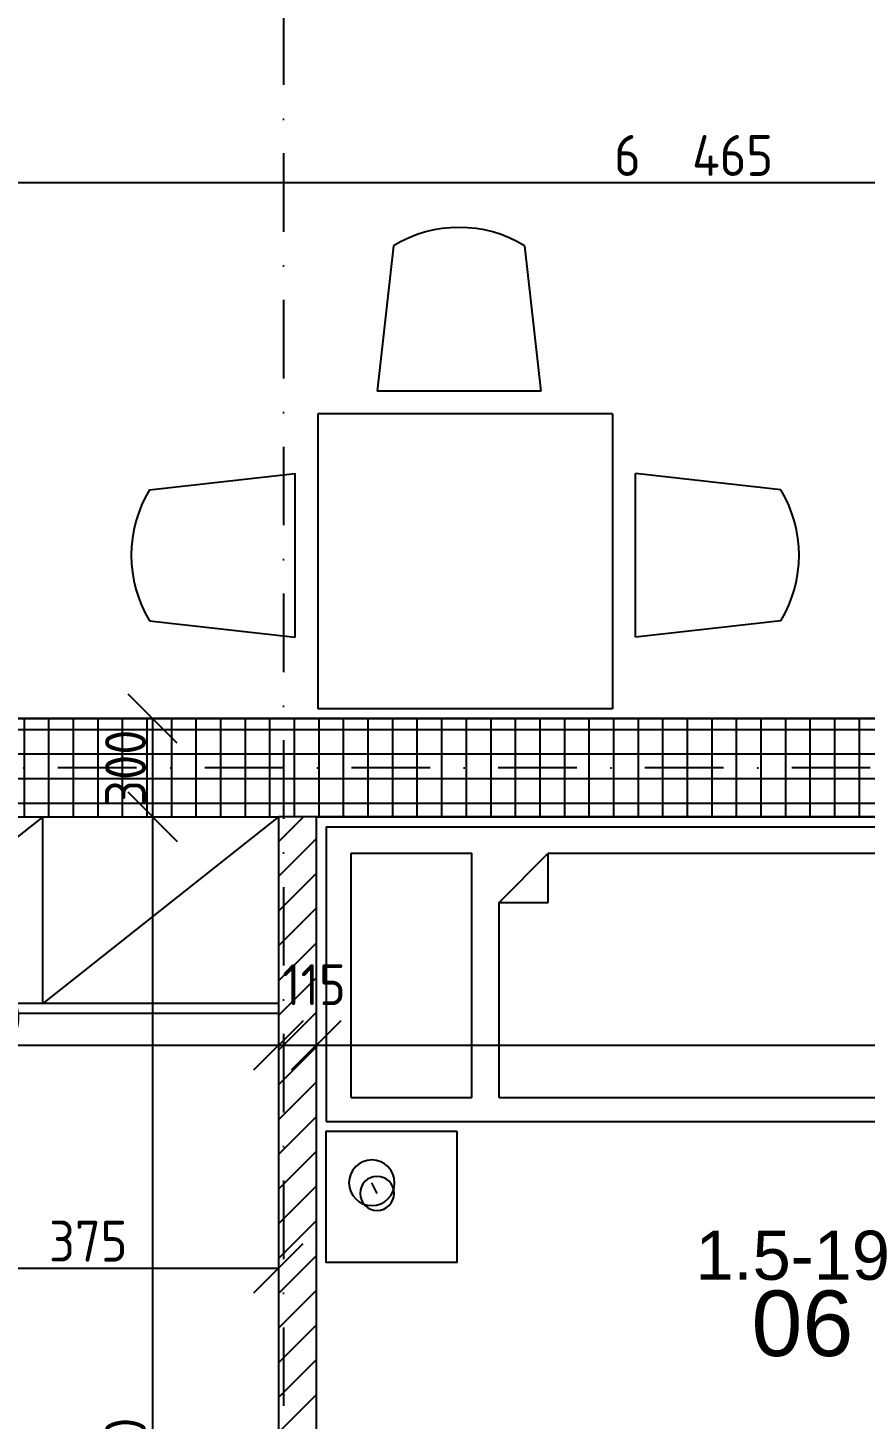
# Model space of a CAD drawing. Extents: x 4511820 to 5180432, y -1526536 to -944957.
# Drawn here: x 5150637 to 5153194, y -1301384 to -1297136 of the extents above; entities that cross this region are included whole.
import ezdxf

# ---------------------------------------------------------------- set-up
doc = ezdxf.new("R2010")
doc.units = 0
doc.header["$MEASUREMENT"] = 0
doc.linetypes.add('BODKOCIARKOVANA_3', pattern=[5.6, 3, -1.3, 0, -1.3])
doc.layers.get('0').update_dxf_attribs({"linetype": 'CONTINUOUS'})
doc.layers.get('Defpoints').update_dxf_attribs({"color": 61, "linetype": 'CONTINUOUS'})
for name, color, linetype in [('KÓTY', 4, 'CONTINUOUS'), ('MÚRY', 1, 'CONTINUOUS'), ('osi', 253, 'CONTINUOUS'), ('Plochy', 41, 'CONTINUOUS'), ('POPIS', 7, 'CONTINUOUS'), ('TENKÁ', 7, 'CONTINUOUS'), ('ZARIADENIE', 47, 'CONTINUOUS'), ('ŠRAFY', 82, 'CONTINUOUS')]:
    doc.layers.add(name, color=color, linetype=linetype)
doc.styles.add('ARIAL', font='arial.ttf')
doc.styles.add('STYLE1', font='isocp.shx')
doc.dimstyles.new('STANDARD-50', dxfattribs={"dimtxt": 125, "dimasz": 150, "dimexe": 10, "dimexo": 200, "dimgap": 20, "dimtad": 1, "dimdsep": 46, "dimlunit": 6, "dimtxsty": 'STYLE1', "dimblk1": 'OBLIQUE', "dimblk2": 'OBLIQUE', "dimsah": 1, "dimcen": 2.5, "dimse1": 1, "dimse2": 1, "dimadec": 0, "dimazin": 0, "dimtfac": 1, "dimtmove": 1, "dimatfit": 3, "dimldrblk": 'OBLIQUE', "dimfxl": 1, "dimtolj": 1, "dimtzin": 0, "dimarcsym": 0})

# ---------------------------------------------------------------- blocks, each defined once
blk = doc.blocks.new('JEDNOPOSTEL')
at = {"layer": 'ZARIADENIE', "ltscale": 0.25}
for p, q in [((4449069, -1322230.2), (4447069, -1322230.2)), ((4447069, -1323130.2), (4447069, -1322230.2)), ((4449069, -1322230.2), (4449069, -1323130.2)), ((4449069, -1323130.2), (4447069, -1323130.2)), ((4448913, -1323349.6), (4448929.1, -1323317.4))]:
    blk.add_line(p, q, dxfattribs=at)
at = {"layer": 'ZARIADENIE', "color": 76, "ltscale": 0.25}
for p, q in [((4448390.6, -1322311.3), (4447130.6, -1322311.3)), ((4447130.6, -1323056.9), (4447130.6, -1322311.3)), ((4448540.6, -1322461.3), (4448390.6, -1322311.3)), ((4448390.6, -1322461.3), (4448390.6, -1322311.3)), ((4448992.6, -1322311.3), (4448623.3, -1322311.3)), ((4448623.3, -1323056.9), (4448623.3, -1322311.3)), ((4448992.6, -1323056.9), (4448992.6, -1322311.3)), ((4448540.6, -1322461.3), (4448390.6, -1322461.3)), ((4448540.6, -1323056.9), (4448540.6, -1322461.3)), ((4448540.6, -1323056.9), (4447130.6, -1323056.9)), ((4448992.6, -1323056.9), (4448623.3, -1323056.9))]:
    blk.add_line(p, q, dxfattribs=at)
at = {"layer": 'ZARIADENIE'}
blk.add_lwpolyline([(4448669, -1323160.2), (4448669, -1323560.2), (4449069, -1323560.2), (4449069, -1323160.2)], close=True, dxfattribs=at)
at = {"layer": 'ZARIADENIE', "ltscale": 0.25}
for centre, radius in [((4448929.1, -1323317.4), 69.7), ((4448913, -1323349.6), 51.9)]:
    blk.add_circle(centre, radius, dxfattribs=at)
blk = doc.blocks.new('_OBLIQUE')
at = {"color": 0, "linetype": 'ByBlock'}
blk.add_line((-0.5, -0.5), (0.5, 0.5), dxfattribs=at)
blk = doc.blocks.new('*D25128')
at = {"layer": 'Defpoints', "color": 0}
for p in [(5149437.5, -1297608.5), (5155902.5, -1297608.5), (5155902.5, -1297608.5)]:
    blk.add_point(p, dxfattribs=at)
at = {"layer": 'KÓTY', "color": 0, "lineweight": -2}
blk.add_line((5149437.5, -1297608.5), (5155902.5, -1297608.5), dxfattribs=at)
at = {"layer": 'KÓTY', "color": 0, "linetype": 'ByBlock', "lineweight": -2, "xscale": 150, "yscale": 150, "zscale": 150, "rotation": 180}
blk.add_blockref('_OBLIQUE', (5149437.5, -1297608.5), dxfattribs=at)
at = {"layer": 'KÓTY', "color": 0, "linetype": 'ByBlock', "lineweight": -2, "xscale": 150, "yscale": 150, "zscale": 150}
blk.add_blockref('_OBLIQUE', (5155902.5, -1297608.5), dxfattribs=at)
at = {"layer": 'KÓTY', "color": 0, "insert": (5152670, -1297526), "char_height": 125, "attachment_point": 5, "style": 'STYLE1'}
blk.add_mtext('\\A1;6ﾠ465', dxfattribs=at)
blk = doc.blocks.new('*D25507')
at = {"layer": 'Defpoints', "color": 0}
for p in [(5151402.5, -1300242.5), (5149392.5, -1300314), (5151402.5, -1300314)]:
    blk.add_point(p, dxfattribs=at)
at = {"layer": 'KÓTY', "color": 0, "lineweight": -2}
blk.add_line((5149392.5, -1300242.5), (5151402.5, -1300242.5), dxfattribs=at)
at = {"layer": 'KÓTY', "color": 0, "linetype": 'ByBlock', "lineweight": -2, "xscale": 150, "yscale": 150, "zscale": 150, "rotation": 180}
blk.add_blockref('_OBLIQUE', (5149392.5, -1300242.5), dxfattribs=at)
at = {"layer": 'KÓTY', "color": 0, "linetype": 'ByBlock', "lineweight": -2, "xscale": 150, "yscale": 150, "zscale": 150}
blk.add_blockref('_OBLIQUE', (5151402.5, -1300242.5), dxfattribs=at)
at = {"layer": 'KÓTY', "color": 0, "insert": (5150397.5, -1300160), "char_height": 125, "attachment_point": 5, "style": 'STYLE1'}
blk.add_mtext('\\A1;2ﾠ010', dxfattribs=at)
blk = doc.blocks.new('*D25508')
at = {"layer": 'Defpoints', "color": 0}
for p in [(5151517.5, -1300242.5), (5151402.5, -1300314), (5151517.5, -1300314)]:
    blk.add_point(p, dxfattribs=at)
at = {"layer": 'KÓTY', "color": 0, "lineweight": -2}
blk.add_line((5151402.5, -1300242.5), (5151517.5, -1300242.5), dxfattribs=at)
at = {"layer": 'KÓTY', "color": 0, "linetype": 'ByBlock', "lineweight": -2, "xscale": 150, "yscale": 150, "zscale": 150, "rotation": 180}
blk.add_blockref('_OBLIQUE', (5151402.5, -1300242.5), dxfattribs=at)
at = {"layer": 'KÓTY', "color": 0, "linetype": 'ByBlock', "lineweight": -2, "xscale": 150, "yscale": 150, "zscale": 150}
blk.add_blockref('_OBLIQUE', (5151517.5, -1300242.5), dxfattribs=at)
at = {"layer": 'KÓTY', "color": 0, "insert": (5151510.8, -1300057.5), "char_height": 125, "attachment_point": 5, "style": 'STYLE1'}
blk.add_mtext('\\A1;115', dxfattribs=at)
blk = doc.blocks.new('*D25509')
at = {"layer": 'Defpoints', "color": 0}
for p in [(5155902.5, -1300195.2), (5155902.5, -1300242.5), (5151517.5, -1300314)]:
    blk.add_point(p, dxfattribs=at)
at = {"layer": 'KÓTY', "color": 0, "lineweight": -2}
blk.add_line((5151517.5, -1300242.5), (5155902.5, -1300242.5), dxfattribs=at)
at = {"layer": 'KÓTY', "color": 0, "linetype": 'ByBlock', "lineweight": -2, "xscale": 150, "yscale": 150, "zscale": 150, "rotation": 180}
blk.add_blockref('_OBLIQUE', (5151517.5, -1300242.5), dxfattribs=at)
at = {"layer": 'KÓTY', "color": 0, "linetype": 'ByBlock', "lineweight": -2, "xscale": 150, "yscale": 150, "zscale": 150}
blk.add_blockref('_OBLIQUE', (5155902.5, -1300242.5), dxfattribs=at)
at = {"layer": 'KÓTY', "color": 0, "insert": (5153710, -1300160), "char_height": 125, "attachment_point": 5, "style": 'STYLE1'}
blk.add_mtext('\\A1;4ﾠ385', dxfattribs=at)
blk = doc.blocks.new('*D25528')
at = {"layer": 'Defpoints', "color": 0}
for p in [(5151018, -1299245.2), (5151018, -1299545.2), (5151018, -1299545.2)]:
    blk.add_point(p, dxfattribs=at)
at = {"layer": 'KÓTY', "color": 0, "lineweight": -2}
blk.add_line((5151018, -1299245.2), (5151018, -1299545.2), dxfattribs=at)
at = {"layer": 'KÓTY', "color": 0, "linetype": 'ByBlock', "lineweight": -2, "xscale": 150, "yscale": 150, "zscale": 150}
for p, rotation in [((5151018, -1299245.2), 90), ((5151018, -1299545.2), 270)]:
    blk.add_blockref('_OBLIQUE', p, dxfattribs=dict(at, rotation=rotation))
at = {"layer": 'KÓTY', "color": 0, "insert": (5150935.5, -1299395.2), "char_height": 125, "attachment_point": 5, "rotation": 90, "style": 'STYLE1'}
blk.add_mtext('\\A1;300', dxfattribs=at)
blk = doc.blocks.new('*D25529')
at = {"layer": 'Defpoints', "color": 0}
for p in [(5151904, -1299545.2), (5151018, -1303665.2), (5151586.5, -1303665.2)]:
    blk.add_point(p, dxfattribs=at)
at = {"layer": 'KÓTY', "color": 0, "lineweight": -2}
blk.add_line((5151018, -1299545.2), (5151018, -1303665.2), dxfattribs=at)
at = {"layer": 'KÓTY', "color": 0, "linetype": 'ByBlock', "lineweight": -2, "xscale": 150, "yscale": 150, "zscale": 150}
for p, rotation in [((5151018, -1299545.2), 90), ((5151018, -1303665.2), 270)]:
    blk.add_blockref('_OBLIQUE', p, dxfattribs=dict(at, rotation=rotation))
at = {"layer": 'KÓTY', "color": 0, "insert": (5150935.5, -1301605.2), "char_height": 125, "attachment_point": 5, "rotation": 90, "style": 'STYLE1'}
blk.add_mtext('\\A1;4ﾠ120', dxfattribs=at)
blk = doc.blocks.new('*D25548')
at = {"layer": 'Defpoints', "color": 0}
for p in [(5151402.5, -1300923), (5150027.5, -1301215.2), (5151402.5, -1301215.2)]:
    blk.add_point(p, dxfattribs=at)
at = {"layer": 'KÓTY', "color": 0, "lineweight": -2}
blk.add_line((5150027.5, -1300923), (5151402.5, -1300923), dxfattribs=at)
at = {"layer": 'KÓTY', "color": 0, "linetype": 'ByBlock', "lineweight": -2, "xscale": 150, "yscale": 150, "zscale": 150, "rotation": 180}
blk.add_blockref('_OBLIQUE', (5150027.5, -1300923), dxfattribs=at)
at = {"layer": 'KÓTY', "color": 0, "linetype": 'ByBlock', "lineweight": -2, "xscale": 150, "yscale": 150, "zscale": 150}
blk.add_blockref('_OBLIQUE', (5151402.5, -1300923), dxfattribs=at)
at = {"layer": 'KÓTY', "color": 0, "insert": (5150715, -1300840.5), "char_height": 125, "attachment_point": 5, "style": 'STYLE1'}
blk.add_mtext('\\A1;1ﾠ375', dxfattribs=at)

msp = doc.modelspace()

# ---------------------------------------------------------------- hatches: boundary and pattern name
at = {"layer": 'ŠRAFY', "ltscale": 0.25}
h = msp.add_hatch(dxfattribs=at)
h.set_pattern_fill('ANSI37', color=256, scale=600, angle=45)
h.set_pattern_definition([(90, (-3307273.674, 493071.734), (-75, 1e-14), []), (180, (-3307273.674, 493071.734), (-1e-14, -75), [])])
h.paths.add_polyline_path([(5149277.5, -1299545.191), (5149392.5, -1299545.191), (5149437.5, -1299545.191), (5149962.5, -1299545.191), (5150682.5, -1299545.191), (5151402.5, -1299545.191), (5151517.5, -1299545.191), (5155902.5, -1299545.191), (5155902.5, -1299245.191), (5150032.5, -1299245.191), (5149432.5, -1299245.191), (5149322.5, -1299245.191), (5149277.5, -1299245.191)])
h = msp.add_hatch(dxfattribs=at)
h.set_pattern_fill('ANSI31', color=256, scale=600, style=0)
h.set_pattern_definition([(45, (515270.5, 128041), (-53.0330086, 53.0330086), [])])
h.paths.add_polyline_path([(5151402.5, -1301600.191), (5151517.5, -1301600.191), (5151517.5, -1299545.191), (5151402.5, -1299545.191)])

# ---------------------------------------------------------------- linework, layer by layer
at = {"layer": 'MÚRY'}
for p, q in [((5149437.5, -1299245.191), (5155902.5, -1299245.191)), ((5149392.5, -1299545.191), (5151402.5, -1299545.191)), ((5149437.5, -1299545.191), (5151402.5, -1299545.191)), ((5151517.5, -1299545.191), (5155902.5, -1299545.191))]:
    msp.add_line(p, q, dxfattribs=at)
at = {"layer": 'MÚRY', "ltscale": 0.25}
for p, q in [((5151402.5, -1299545.191), (5151402.5, -1301600.191)), ((5151517.5, -1299545.191), (5151517.5, -1301600.191))]:
    msp.add_line(p, q, dxfattribs=at)
at = {"layer": 'osi', "linetype": 'BODKOCIARKOVANA_3', "ltscale": 80}
for p, q in [((5151417.5, -1284972.097), (5151417.5, -1316900)), ((5157242.5, -1299395.191), (5093572.5, -1299395.191))]:
    msp.add_line(p, q, dxfattribs=at)
at = {"layer": 'Plochy'}
for points in [[(5155902.5, -1299245.191), (5149432.5, -1299245.191), (5149432.5, -1296230.191), (5151492.5, -1296230.191), (5151492.5, -1294290.191), (5152592.5, -1294290.191), (5152592.5, -1296230.191), (5155902.5, -1296230.191)], [(5147232.5, -1302550.191), (5147232.5, -1301295.191), (5148232.5, -1301295.191), (5148232.5, -1301215.191), (5147372.5, -1301215.191), (5147372.5, -1299545.191), (5149277.5, -1299545.191), (5149277.5, -1301295.191), (5150027.5, -1301295.191), (5150027.5, -1301215.191), (5149392.5, -1301215.191), (5149392.5, -1299545.191), (5151402.5, -1299545.191), (5151402.5, -1303665.191), (5149152.5, -1303665.191), (5149152.5, -1302665.191), (5150072.5, -1302665.191), (5150072.5, -1302550.191)], [(5155902.5, -1299545.191), (5151517.5, -1299545.191), (5151517.5, -1302550.191), (5155902.5, -1302550.191)]]:
    msp.add_lwpolyline(points, close=True, dxfattribs=at)
at = {"layer": 'TENKÁ'}
msp.add_line((5151517.5, -1299545.191), (5151402.5, -1299545.191), dxfattribs=at)
at = {"layer": 'ZARIADENIE', "color": 45, "ltscale": 0.25}
for p, q in [((5151753.997, -1297801.455), (5151703.997, -1298245.583)), ((5152153.997, -1297801.455), (5152203.997, -1298245.583)), ((5152203.997, -1298245.583), (5151703.997, -1298245.583)), ((5151522.5, -1298315.191), (5151522.5, -1299215.191)), ((5152422.5, -1298315.191), (5151522.5, -1298315.191)), ((5152422.5, -1298315.191), (5152422.5, -1299215.191)), ((5151008.764, -1298546.688), (5151452.892, -1298496.688)), ((5151452.892, -1298996.688), (5151452.892, -1298496.688)), ((5152936.236, -1298546.688), (5152492.108, -1298496.688)), ((5152492.108, -1298996.688), (5152492.108, -1298496.688)), ((5151008.764, -1298946.688), (5151452.892, -1298996.688)), ((5152936.236, -1298946.688), (5152492.108, -1298996.688)), ((5152422.5, -1299215.191), (5151522.5, -1299215.191))]:
    msp.add_line(p, q, dxfattribs=at)
at = {"layer": 'ZARIADENIE'}
for p, q in [((5150682.5, -1299545.191), (5149962.5, -1300115.191)), ((5151402.5, -1299545.191), (5150682.5, -1300115.191)), ((5150682.5, -1300115.191), (5150682.5, -1299545.191)), ((5151402.5, -1300115.191), (5149962.5, -1300115.191)), ((5151402.5, -1300145.191), (5149992.5, -1300145.191))]:
    msp.add_line(p, q, dxfattribs=at)
at = {"layer": 'ZARIADENIE', "color": 45, "ltscale": 0.25}
for centre, start, end in [((5151953.997, -1298131.478), 58.783386, 121.216614), ((5151338.787, -1298746.688), 148.783386, 211.216614), ((5152606.213, -1298746.688), 328.783386, 31.216614)]:
    msp.add_arc(centre, 385.896, start, end, dxfattribs=at)

# ---------------------------------------------------------------- block references
at = {"layer": 'ZARIADENIE', "color": 2, "xscale": -1, "rotation": 359.9999999999999}
msp.add_blockref('JEDNOPOSTEL', (9600616.5, 22655), dxfattribs=at)

# ---------------------------------------------------------------- texts
at = {"layer": 'POPIS', "lineweight": 40, "ltscale": 0.25, "style": 'ARIAL'}
for s, height, p in [('1.5-19', 150, (5152675.411, -1300958.579)), ('06', 200, (5152846.811, -1301191.27))]:
    msp.add_text(s, height=height, dxfattribs=at).set_placement(p)

# ---------------------------------------------------------------- dimensions: what is measured, and where the dimension line sits
at = {"layer": 'KÓTY'}
for base, p1, p2, picture, middle in [((5155902.5, -1297608.5), (5149437.5, -1297608.5), (5155902.5, -1297608.5), '*D25128', (5152670, -1297525.957)), ((5151517.5, -1300242.5), (5151402.5, -1300314), (5151517.5, -1300314), '*D25508', (5151510.75, -1300057.5)), ((5151402.5, -1300242.5), (5149392.5, -1300314), (5151402.5, -1300314), '*D25507', (5150397.5, -1300159.957)), ((5155902.5, -1300242.5), (5151517.5, -1300314), (5155902.5, -1300195.191), '*D25509', (5153710, -1300159.957)), ((5151402.5, -1300923), (5150027.5, -1301215.191), (5151402.5, -1301215.191), '*D25548', (5150715, -1300840.457))]:
    dim = msp.add_linear_dim(base=base, p1=p1, p2=p2, dimstyle='STANDARD-50', dxfattribs=at)
    dim.commit()
    dim.dimension.update_dxf_attribs({"geometry": picture, "text_midpoint": middle})
for base, p1, p2, picture, middle in [((5151018, -1299545.191), (5151018, -1299245.191), (5151018, -1299545.191), '*D25528', (5150935.5, -1299395.191)), ((5151018, -1303665.191), (5151904, -1299545.191), (5151586.5, -1303665.191), '*D25529', (5150935.457, -1301605.191))]:
    dim = msp.add_linear_dim(base=base, p1=p1, p2=p2, angle=90, dimstyle='STANDARD-50', dxfattribs=at)
    dim.commit()
    dim.dimension.update_dxf_attribs({"geometry": picture, "text_midpoint": middle})

doc.saveas('drawing.dxf')
